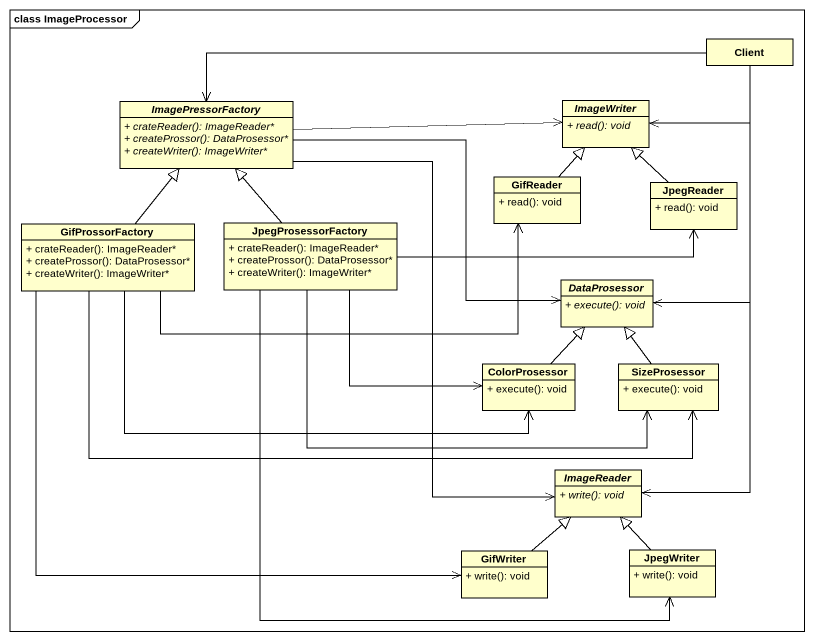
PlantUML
@startuml
mainframe class ImageProcessor
hide circle
hide empty members
skinparam classAttributeIconSize 0
class Client
abstract class ImagePressorFactory {
  {abstract} + crateReader(): ImageReader*
  {abstract} + createProssor(): DataProsessor*
  {abstract} + createWriter(): ImageWriter*
}
abstract class ImageWriter {
  {abstract} + read(): void
}
class GifReader {
  + read(): void
}
class JpegReader {
  + read(): void
}
class GifProssorFactory {
  + crateReader(): ImageReader*
  + createProssor(): DataProsessor*
  + createWriter(): ImageWriter*
}
class JpegProsessorFactory {
  + crateReader(): ImageReader*
  + createProssor(): DataProsessor*
  + createWriter(): ImageWriter*
}
abstract class DataProsessor {
  {abstract} + execute(): void
}
class ColorProsessor {
  + execute(): void
}
class SizeProsessor {
  + execute(): void
}
abstract class ImageReader {
  {abstract} + write(): void
}
class GifWriter {
  + write(): void
}
class JpegWriter {
  + write(): void
}
Client -left-> ImagePressorFactory
Client -left-> ImageWriter
Client --> DataProsessor
Client --> ImageReader
ImagePressorFactory -right-> ImageWriter
ImagePressorFactory -right-> DataProsessor
ImagePressorFactory --> ImageReader
GifReader -up-|> ImageWriter
JpegReader -up-|> ImageWriter
GifProssorFactory -up-|> ImagePressorFactory
GifProssorFactory -right-> GifReader
GifProssorFactory -right-> ColorProsessor
GifProssorFactory -right-> SizeProsessor
GifProssorFactory --> GifWriter
JpegProsessorFactory -up-|> ImagePressorFactory
JpegProsessorFactory -right-> JpegReader
JpegProsessorFactory -right-> ColorProsessor
JpegProsessorFactory -right-> SizeProsessor
JpegProsessorFactory --> JpegWriter
ColorProsessor -up-|> DataProsessor
SizeProsessor -up-|> DataProsessor
GifWriter -up-|> ImageReader
JpegWriter -up-|> ImageReader
@enduml
